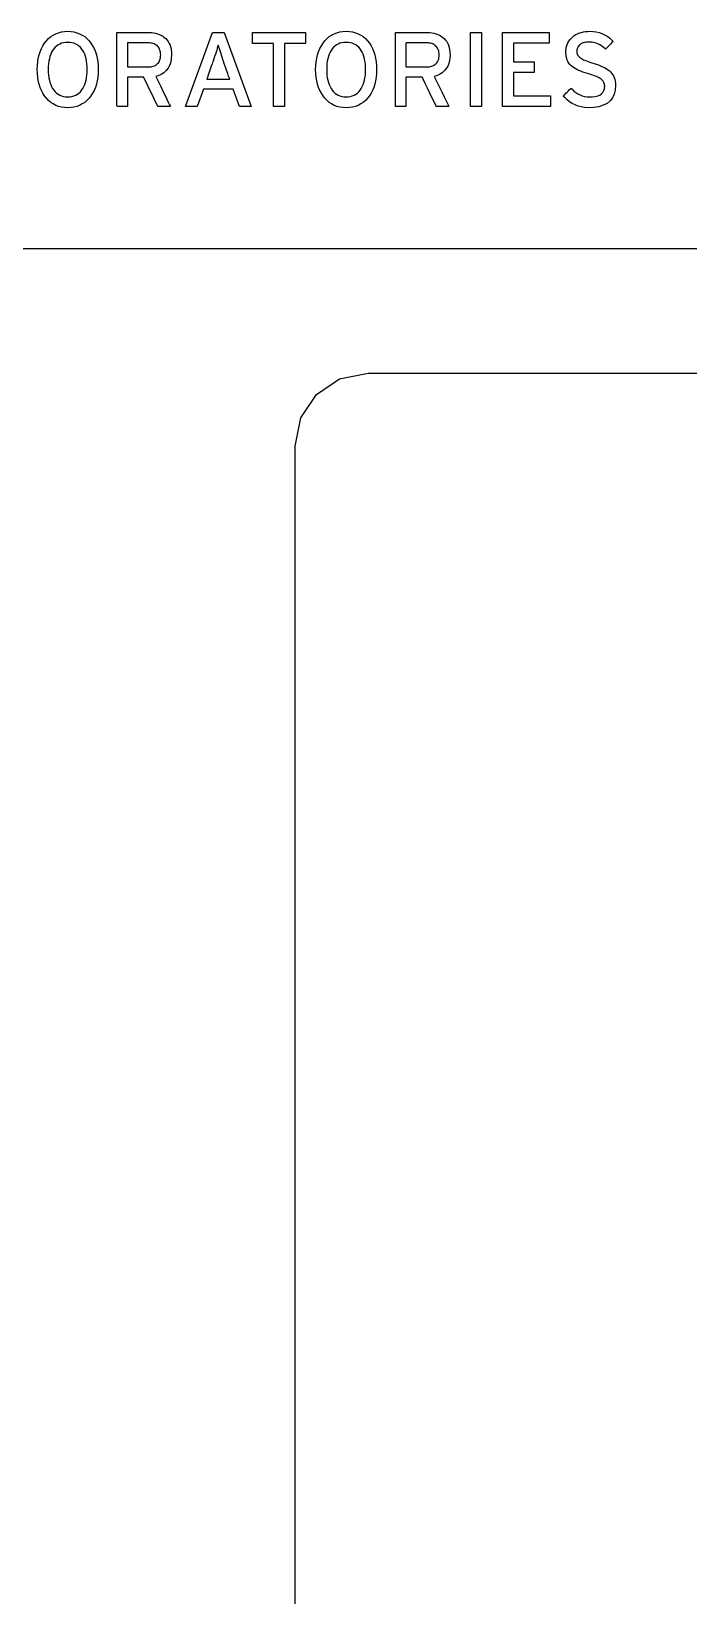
# Model space of a CAD drawing. Extents: x 1 to 47.7, y 0.2 to 35.
# Drawn here: x 20.837 to 21.558, y 15.451 to 17.167 of the extents above; entities that cross this region are included whole.
import ezdxf

# ---------------------------------------------------------------- set-up
doc = ezdxf.new("R2010")
doc.units = 0
doc.header["$MEASUREMENT"] = 0
doc.layers.add('4_2__5U__FRONT_PANEL_W_24_', color=7, linetype='CONTINUOUS')
doc.layers.add('5_1___24__TARGET_LEDS___12', color=7, linetype='CONTINUOUS')

msp = doc.modelspace()

# ---------------------------------------------------------------- linework, layer by layer
at = {"layer": '4_2__5U__FRONT_PANEL_W_24_'}
for points in [[(20.9106, 17.1254), (20.9105, 17.121), (20.9101, 17.1169), (20.9094, 17.113), (20.9086, 17.1093), (20.9075, 17.1058), (20.9061, 17.1025), (20.9045, 17.0994), (20.9027, 17.0966), (20.9006, 17.0939), (20.8983, 17.0915), (20.8958, 17.0894), (20.8932, 17.0876), (20.8903, 17.0861), (20.8873, 17.0849), (20.8841, 17.0841), (20.8807, 17.0836), (20.8772, 17.0833), (20.8736, 17.0836), (20.8703, 17.0841), (20.8671, 17.0849), (20.8641, 17.0861), (20.8613, 17.0876), (20.8587, 17.0894), (20.8562, 17.0915), (20.854, 17.0939), (20.8519, 17.0966), (20.85, 17.0994), (20.8484, 17.1025), (20.847, 17.1058), (20.8459, 17.1093), (20.845, 17.113), (20.8443, 17.1169), (20.844, 17.121), (20.8438, 17.1254), (20.844, 17.1297), (20.8443, 17.1338), (20.845, 17.1378), (20.8459, 17.1415), (20.847, 17.145), (20.8484, 17.1483), (20.85, 17.1514), (20.8519, 17.1543), (20.854, 17.157), (20.8562, 17.1594), (20.8587, 17.1615), (20.8613, 17.1632), (20.8641, 17.1647), (20.8671, 17.1658), (20.8703, 17.1666), (20.8736, 17.1672), (20.8772, 17.1674), (20.8807, 17.1672), (20.8841, 17.1666), (20.8873, 17.1658), (20.8903, 17.1647), (20.8932, 17.1632), (20.8958, 17.1615), (20.8983, 17.1594), (20.9006, 17.157), (20.9027, 17.1543), (20.9045, 17.1514), (20.9061, 17.1483), (20.9075, 17.145), (20.9086, 17.1415), (20.9094, 17.1378), (20.9101, 17.1338), (20.9105, 17.1297)], [(20.9911, 17.1417), (20.9908, 17.1374), (20.9901, 17.1335), (20.9889, 17.13), (20.9872, 17.1269), (20.9852, 17.1242), (20.9826, 17.1219), (20.9796, 17.1201), (20.9762, 17.1186), (20.9738, 17.1177), (20.9748, 17.1157), (20.9767, 17.1118), (20.9792, 17.1067), (20.9819, 17.101), (20.9847, 17.0954), (20.9871, 17.0903), (20.9889, 17.0866), (20.9898, 17.0847), (20.9896, 17.0847), (20.9885, 17.0847), (20.9866, 17.0847), (20.9844, 17.0847), (20.9821, 17.0847), (20.9798, 17.0847), (20.9779, 17.0847), (20.9766, 17.0847), (20.9762, 17.0847), (20.9755, 17.0861), (20.9739, 17.0894), (20.9717, 17.0941), (20.969, 17.0995), (20.9663, 17.105), (20.9639, 17.1101), (20.9619, 17.1141), (20.9608, 17.1165), (20.9605, 17.1169), (20.9593, 17.1169), (20.9571, 17.1169), (20.9543, 17.1169), (20.9513, 17.1169), (20.9483, 17.1169), (20.9456, 17.1169), (20.9437, 17.1169), (20.9428, 17.1169), (20.9428, 17.116), (20.9428, 17.1132), (20.9428, 17.1088), (20.9428, 17.1035), (20.9428, 17.098), (20.9428, 17.0927), (20.9428, 17.0883), (20.9428, 17.0855), (20.9428, 17.0847), (20.9422, 17.0847), (20.9409, 17.0847), (20.9392, 17.0847), (20.9373, 17.0847), (20.9353, 17.0847), (20.9335, 17.0847), (20.9321, 17.0847), (20.9313, 17.0847), (20.9312, 17.0856), (20.9312, 17.0915), (20.9312, 17.1017), (20.9312, 17.1145), (20.9312, 17.1286), (20.9312, 17.1422), (20.9312, 17.1541), (20.9312, 17.1625), (20.9312, 17.166), (20.9323, 17.1661), (20.9355, 17.1661), (20.9403, 17.1661), (20.946, 17.1661), (20.952, 17.1661), (20.9576, 17.1661), (20.9622, 17.1661), (20.9651, 17.1661), (20.9665, 17.1661), (20.9689, 17.1659), (20.9712, 17.1657), (20.9734, 17.1652), (20.9755, 17.1646), (20.9776, 17.1639), (20.9795, 17.163), (20.9814, 17.1619), (20.9831, 17.1607), (20.9848, 17.1593), (20.9862, 17.1578), (20.9875, 17.156), (20.9886, 17.1541), (20.9895, 17.152), (20.9902, 17.1497), (20.9907, 17.1472), (20.991, 17.1446)], [(21.2158, 17.1254), (21.2157, 17.121), (21.2153, 17.1169), (21.2147, 17.113), (21.2138, 17.1093), (21.2127, 17.1058), (21.2114, 17.1025), (21.2098, 17.0994), (21.2079, 17.0966), (21.2059, 17.0939), (21.2036, 17.0915), (21.2011, 17.0894), (21.1984, 17.0876), (21.1956, 17.0861), (21.1926, 17.0849), (21.1894, 17.0841), (21.186, 17.0836), (21.1824, 17.0833), (21.1788, 17.0836), (21.1755, 17.0841), (21.1723, 17.0849), (21.1693, 17.0861), (21.1665, 17.0876), (21.1639, 17.0894), (21.1615, 17.0915), (21.1592, 17.0939), (21.1571, 17.0966), (21.1553, 17.0994), (21.1536, 17.1025), (21.1523, 17.1058), (21.1511, 17.1093), (21.1502, 17.113), (21.1496, 17.1169), (21.1492, 17.121), (21.149, 17.1254), (21.1492, 17.1297), (21.1496, 17.1338), (21.1502, 17.1378), (21.1511, 17.1415), (21.1523, 17.145), (21.1536, 17.1483), (21.1553, 17.1514), (21.1571, 17.1543), (21.1592, 17.157), (21.1615, 17.1594), (21.1639, 17.1615), (21.1665, 17.1632), (21.1693, 17.1647), (21.1723, 17.1658), (21.1755, 17.1666), (21.1788, 17.1672), (21.1824, 17.1674), (21.186, 17.1672), (21.1894, 17.1666), (21.1926, 17.1658), (21.1956, 17.1647), (21.1984, 17.1632), (21.2011, 17.1615), (21.2036, 17.1594), (21.2059, 17.157), (21.2079, 17.1543), (21.2098, 17.1514), (21.2114, 17.1483), (21.2127, 17.145), (21.2138, 17.1415), (21.2147, 17.1378), (21.2153, 17.1338), (21.2157, 17.1297)], [(21.2964, 17.1417), (21.2961, 17.1374), (21.2953, 17.1335), (21.2941, 17.13), (21.2925, 17.1269), (21.2904, 17.1242), (21.2878, 17.1219), (21.2849, 17.1201), (21.2814, 17.1186), (21.2791, 17.1177), (21.2801, 17.1157), (21.282, 17.1118), (21.2844, 17.1067), (21.2872, 17.101), (21.2899, 17.0954), (21.2923, 17.0903), (21.2942, 17.0866), (21.2951, 17.0847), (21.2948, 17.0847), (21.2937, 17.0847), (21.2919, 17.0847), (21.2897, 17.0847), (21.2873, 17.0847), (21.2851, 17.0847), (21.2832, 17.0847), (21.2819, 17.0847), (21.2815, 17.0847), (21.2808, 17.0861), (21.2792, 17.0894), (21.2769, 17.0941), (21.2743, 17.0995), (21.2716, 17.105), (21.2691, 17.1101), (21.2672, 17.1141), (21.266, 17.1165), (21.2657, 17.1169), (21.2645, 17.1169), (21.2623, 17.1169), (21.2596, 17.1169), (21.2565, 17.1169), (21.2535, 17.1169), (21.2509, 17.1169), (21.2489, 17.1169), (21.2481, 17.1169), (21.248, 17.116), (21.248, 17.1132), (21.248, 17.1088), (21.248, 17.1035), (21.248, 17.098), (21.248, 17.0927), (21.248, 17.0883), (21.248, 17.0855), (21.248, 17.0847), (21.2474, 17.0847), (21.2462, 17.0847), (21.2445, 17.0847), (21.2425, 17.0847), (21.2405, 17.0847), (21.2387, 17.0847), (21.2373, 17.0847), (21.2365, 17.0847), (21.2364, 17.0856), (21.2364, 17.0915), (21.2364, 17.1017), (21.2364, 17.1145), (21.2364, 17.1286), (21.2364, 17.1422), (21.2364, 17.1541), (21.2364, 17.1625), (21.2364, 17.166), (21.2375, 17.1661), (21.2408, 17.1661), (21.2456, 17.1661), (21.2513, 17.1661), (21.2573, 17.1661), (21.2629, 17.1661), (21.2674, 17.1661), (21.2703, 17.1661), (21.2717, 17.1661), (21.2741, 17.1659), (21.2764, 17.1657), (21.2786, 17.1652), (21.2808, 17.1646), (21.2828, 17.1639), (21.2847, 17.163), (21.2866, 17.1619), (21.2883, 17.1607), (21.29, 17.1593), (21.2915, 17.1578), (21.2927, 17.156), (21.2938, 17.1541), (21.2947, 17.152), (21.2954, 17.1497), (21.2959, 17.1472), (21.2962, 17.1446)], [(21.4778, 17.108), (21.4775, 17.1029), (21.4764, 17.0983), (21.4745, 17.0944), (21.4719, 17.0911), (21.4685, 17.0883), (21.4643, 17.0862), (21.4594, 17.0846), (21.4537, 17.0837), (21.4478, 17.0834), (21.4439, 17.0837), (21.4402, 17.0843), (21.4367, 17.0852), (21.4334, 17.0865), (21.4303, 17.0881), (21.4273, 17.09), (21.4246, 17.0922), (21.422, 17.0948), (21.4206, 17.0965), (21.4211, 17.0971), (21.422, 17.098), (21.4233, 17.0993), (21.4247, 17.1007), (21.4261, 17.1021), (21.4274, 17.1034), (21.4284, 17.1043), (21.4289, 17.1049), (21.4301, 17.1037), (21.4322, 17.1018), (21.4343, 17.1002), (21.4366, 17.0987), (21.4389, 17.0976), (21.4413, 17.0966), (21.4437, 17.0959), (21.4463, 17.0955), (21.4489, 17.0953), (21.4522, 17.0954), (21.4554, 17.0957), (21.4582, 17.0964), (21.4605, 17.0974), (21.4624, 17.0987), (21.4639, 17.1003), (21.465, 17.1023), (21.4656, 17.1045), (21.4659, 17.107), (21.4658, 17.1081), (21.4657, 17.1091), (21.4654, 17.1101), (21.4651, 17.111), (21.4647, 17.1119), (21.4641, 17.1127), (21.4635, 17.1135), (21.4627, 17.1142), (21.4619, 17.1149), (21.4609, 17.1156), (21.4597, 17.1163), (21.4584, 17.117), (21.4569, 17.1176), (21.4553, 17.1183), (21.4535, 17.119), (21.4516, 17.1196), (21.4495, 17.1203), (21.4471, 17.1209), (21.4444, 17.1218), (21.4419, 17.1226), (21.4396, 17.1235), (21.4374, 17.1245), (21.4353, 17.1255), (21.4335, 17.1265), (21.4318, 17.1276), (21.4302, 17.1287), (21.4288, 17.1299), (21.4276, 17.1311), (21.4265, 17.1325), (21.4256, 17.1341), (21.4248, 17.1358), (21.4242, 17.1376), (21.4238, 17.1396), (21.4235, 17.1417), (21.4234, 17.144), (21.4234, 17.1464), (21.4237, 17.1487), (21.4241, 17.1508), (21.4248, 17.1529), (21.4256, 17.1548), (21.4266, 17.1566), (21.4279, 17.1583), (21.4293, 17.1599), (21.4309, 17.1613), (21.4325, 17.1626), (21.4343, 17.1637), (21.4362, 17.1647), (21.4382, 17.1655), (21.4403, 17.1661), (21.4425, 17.1667), (21.4448, 17.167), (21.4472, 17.1673), (21.4497, 17.1674), (21.4532, 17.1672), (21.4565, 17.1667), (21.4597, 17.1659), (21.4628, 17.1649), (21.4657, 17.1636), (21.4684, 17.162), (21.471, 17.1602), (21.4735, 17.158), (21.4752, 17.1563), (21.4747, 17.1558), (21.4738, 17.1549), (21.4726, 17.1536), (21.4712, 17.1522), (21.4698, 17.1507), (21.4685, 17.1494), (21.4675, 17.1483), (21.4669, 17.1477), (21.4661, 17.1485), (21.4643, 17.15), (21.4625, 17.1514), (21.4606, 17.1526), (21.4585, 17.1536), (21.4564, 17.1543), (21.4541, 17.1549), (21.4518, 17.1553), (21.4493, 17.1554), (21.4474, 17.1554), (21.446, 17.1553), (21.4446, 17.1551), (21.4434, 17.1549), (21.4422, 17.1546), (21.4412, 17.1542), (21.4402, 17.1537), (21.4393, 17.1532), (21.4385, 17.1526), (21.4379, 17.152), (21.4373, 17.1512), (21.4367, 17.1505), (21.4363, 17.1497), (21.4359, 17.1489), (21.4356, 17.148), (21.4355, 17.1472), (21.4353, 17.1462), (21.4353, 17.1453), (21.4353, 17.1448), (21.4353, 17.1444), (21.4354, 17.1439), (21.4355, 17.1435), (21.4356, 17.1431), (21.4357, 17.1427), (21.4358, 17.1423), (21.4359, 17.1419), (21.4361, 17.1416), (21.4363, 17.1412), (21.4365, 17.1408), (21.4368, 17.1404), (21.4371, 17.1401), (21.4374, 17.1397), (21.4378, 17.1393), (21.4382, 17.139), (21.4386, 17.1386), (21.4393, 17.1381), (21.4403, 17.1375), (21.4414, 17.1369), (21.4427, 17.1362), (21.4442, 17.1356), (21.4458, 17.1349), (21.4476, 17.1342), (21.4496, 17.1336), (21.4517, 17.1329), (21.4542, 17.1321), (21.4567, 17.1313), (21.4591, 17.1304), (21.4614, 17.1295), (21.4635, 17.1285), (21.4655, 17.1275), (21.4674, 17.1264), (21.4691, 17.1253), (21.4707, 17.1242), (21.4722, 17.1229), (21.4735, 17.1216), (21.4746, 17.1201), (21.4756, 17.1184), (21.4763, 17.1166), (21.477, 17.1147), (21.4774, 17.1126), (21.4777, 17.1104)], [(20.8986, 17.1254), (20.8985, 17.1286), (20.8983, 17.1316), (20.8979, 17.1345), (20.8974, 17.1372), (20.8967, 17.1397), (20.8959, 17.1421), (20.8949, 17.1443), (20.8938, 17.1463), (20.8925, 17.1482), (20.8911, 17.1498), (20.8895, 17.1512), (20.8878, 17.1524), (20.886, 17.1534), (20.884, 17.1542), (20.8818, 17.1547), (20.8796, 17.1551), (20.8772, 17.1552), (20.8748, 17.1551), (20.8726, 17.1547), (20.8705, 17.1542), (20.8685, 17.1534), (20.8667, 17.1524), (20.865, 17.1512), (20.8634, 17.1498), (20.862, 17.1482), (20.8607, 17.1463), (20.8596, 17.1443), (20.8586, 17.1421), (20.8577, 17.1397), (20.8571, 17.1372), (20.8565, 17.1345), (20.8561, 17.1316), (20.8559, 17.1286), (20.8558, 17.1254), (20.8559, 17.1222), (20.8561, 17.1192), (20.8565, 17.1164), (20.8571, 17.1137), (20.8577, 17.1112), (20.8586, 17.1089), (20.8596, 17.1067), (20.8607, 17.1046), (20.862, 17.1028), (20.8634, 17.1011), (20.865, 17.0996), (20.8667, 17.0983), (20.8685, 17.0973), (20.8705, 17.0965), (20.8726, 17.0959), (20.8748, 17.0956), (20.8772, 17.0955), (20.8796, 17.0956), (20.8818, 17.0959), (20.884, 17.0965), (20.886, 17.0973), (20.8878, 17.0983), (20.8895, 17.0996), (20.8911, 17.1011), (20.8925, 17.1028), (20.8938, 17.1046), (20.8949, 17.1067), (20.8959, 17.1089), (20.8967, 17.1112), (20.8974, 17.1137), (20.8979, 17.1164), (20.8983, 17.1192), (20.8985, 17.1222)], [(20.9792, 17.1414), (20.9791, 17.1429), (20.979, 17.1443), (20.9787, 17.1456), (20.9783, 17.1468), (20.9779, 17.148), (20.9773, 17.149), (20.9767, 17.15), (20.9759, 17.1508), (20.9751, 17.1516), (20.9742, 17.1523), (20.9732, 17.1529), (20.9721, 17.1535), (20.9709, 17.1539), (20.9697, 17.1542), (20.9684, 17.1544), (20.967, 17.1546), (20.9658, 17.1546), (20.9646, 17.1546), (20.9621, 17.1546), (20.9586, 17.1546), (20.9546, 17.1546), (20.9505, 17.1546), (20.9469, 17.1546), (20.9442, 17.1546), (20.9429, 17.1546), (20.9428, 17.1541), (20.9428, 17.1518), (20.9428, 17.1482), (20.9428, 17.1438), (20.9428, 17.1391), (20.9428, 17.1347), (20.9428, 17.1311), (20.9428, 17.1289), (20.9429, 17.1283), (20.9442, 17.1283), (20.9469, 17.1283), (20.9505, 17.1283), (20.9546, 17.1283), (20.9586, 17.1283), (20.9621, 17.1283), (20.9646, 17.1283), (20.9658, 17.1283), (20.967, 17.1284), (20.9684, 17.1285), (20.9696, 17.1287), (20.9708, 17.129), (20.972, 17.1294), (20.9731, 17.1299), (20.974, 17.1305), (20.975, 17.1312), (20.9758, 17.1319), (20.9766, 17.1328), (20.9773, 17.1337), (20.9778, 17.1347), (20.9783, 17.1359), (20.9787, 17.1371), (20.979, 17.1384), (20.9791, 17.1399)], [(21.0483, 17.1336), (21.0474, 17.1363), (21.0465, 17.1389), (21.0457, 17.1413), (21.0449, 17.1437), (21.0442, 17.1459), (21.0435, 17.1481), (21.0428, 17.1501), (21.0422, 17.152), (21.0417, 17.1509), (21.0411, 17.1489), (21.0405, 17.1468), (21.0398, 17.1446), (21.0391, 17.1423), (21.0383, 17.1398), (21.0374, 17.1373), (21.0365, 17.1346), (21.0361, 17.1332), (21.0355, 17.1317), (21.0346, 17.1291), (21.0335, 17.1259), (21.0323, 17.1225), (21.0312, 17.1193), (21.0303, 17.1167), (21.0298, 17.1151), (21.0299, 17.1149), (21.0316, 17.1149), (21.0349, 17.1149), (21.0391, 17.1149), (21.0436, 17.1149), (21.048, 17.1149), (21.0517, 17.1149), (21.0541, 17.1149), (21.0548, 17.1149), (21.0544, 17.116), (21.0536, 17.1182), (21.0526, 17.1212), (21.0514, 17.1246), (21.0502, 17.1279), (21.0492, 17.1308), (21.0485, 17.1329)], [(21.2038, 17.1254), (21.2037, 17.1286), (21.2035, 17.1316), (21.2031, 17.1345), (21.2026, 17.1372), (21.2019, 17.1397), (21.2011, 17.1421), (21.2001, 17.1443), (21.199, 17.1463), (21.1978, 17.1482), (21.1963, 17.1498), (21.1948, 17.1512), (21.1931, 17.1524), (21.1912, 17.1534), (21.1892, 17.1542), (21.1871, 17.1547), (21.1848, 17.1551), (21.1824, 17.1552), (21.18, 17.1551), (21.1778, 17.1547), (21.1757, 17.1542), (21.1737, 17.1534), (21.1719, 17.1524), (21.1702, 17.1512), (21.1687, 17.1498), (21.1672, 17.1482), (21.166, 17.1463), (21.1648, 17.1443), (21.1638, 17.1421), (21.163, 17.1397), (21.1623, 17.1372), (21.1618, 17.1345), (21.1614, 17.1316), (21.1612, 17.1286), (21.1611, 17.1254), (21.1612, 17.1222), (21.1614, 17.1192), (21.1618, 17.1164), (21.1623, 17.1137), (21.163, 17.1112), (21.1638, 17.1089), (21.1648, 17.1067), (21.166, 17.1046), (21.1672, 17.1028), (21.1687, 17.1011), (21.1702, 17.0996), (21.1719, 17.0983), (21.1737, 17.0973), (21.1757, 17.0965), (21.1778, 17.0959), (21.18, 17.0956), (21.1824, 17.0955), (21.1848, 17.0956), (21.1871, 17.0959), (21.1892, 17.0965), (21.1912, 17.0973), (21.1931, 17.0983), (21.1948, 17.0996), (21.1963, 17.1011), (21.1978, 17.1028), (21.199, 17.1046), (21.2001, 17.1067), (21.2011, 17.1089), (21.2019, 17.1112), (21.2026, 17.1137), (21.2031, 17.1164), (21.2035, 17.1192), (21.2037, 17.1222)], [(21.2845, 17.1414), (21.2844, 17.1429), (21.2842, 17.1443), (21.2839, 17.1456), (21.2836, 17.1468), (21.2831, 17.148), (21.2826, 17.149), (21.2819, 17.15), (21.2812, 17.1508), (21.2803, 17.1516), (21.2794, 17.1523), (21.2784, 17.1529), (21.2773, 17.1535), (21.2762, 17.1539), (21.2749, 17.1542), (21.2736, 17.1544), (21.2723, 17.1546), (21.271, 17.1546), (21.2699, 17.1546), (21.2673, 17.1546), (21.2638, 17.1546), (21.2598, 17.1546), (21.2558, 17.1546), (21.2522, 17.1546), (21.2495, 17.1546), (21.2481, 17.1546), (21.248, 17.1541), (21.248, 17.1518), (21.248, 17.1482), (21.248, 17.1438), (21.248, 17.1391), (21.248, 17.1347), (21.248, 17.1311), (21.248, 17.1289), (21.2481, 17.1283), (21.2495, 17.1283), (21.2522, 17.1283), (21.2558, 17.1283), (21.2598, 17.1283), (21.2638, 17.1283), (21.2673, 17.1283), (21.2699, 17.1283), (21.271, 17.1283), (21.2722, 17.1284), (21.2736, 17.1285), (21.2749, 17.1287), (21.2761, 17.129), (21.2772, 17.1294), (21.2783, 17.1299), (21.2793, 17.1305), (21.2802, 17.1312), (21.2811, 17.1319), (21.2818, 17.1328), (21.2825, 17.1337), (21.2831, 17.1347), (21.2836, 17.1359), (21.2839, 17.1371), (21.2842, 17.1384), (21.2844, 17.1399)]]:
    msp.add_lwpolyline(points, close=True, dxfattribs=at)
for points in [[(21.0654, 17.0847), (21.0585, 17.104), (21.0259, 17.104), (21.0192, 17.0847), (21.0065, 17.0847), (21.0358, 17.1661), (21.0488, 17.1661), (21.0784, 17.0847), (21.0654, 17.0847)], [(21.1147, 17.1541), (21.1147, 17.0847), (21.1029, 17.0847), (21.1029, 17.1541), (21.0799, 17.1541), (21.0799, 17.1661), (21.1377, 17.1661), (21.1377, 17.1541), (21.1147, 17.1541)], [(21.3188, 17.0847), (21.3188, 17.1661), (21.3307, 17.1661), (21.3307, 17.0847), (21.3188, 17.0847)], [(21.354, 17.0847), (21.354, 17.1661), (21.4049, 17.1661), (21.4049, 17.1542), (21.3658, 17.1542), (21.3658, 17.134), (21.3885, 17.134), (21.3885, 17.1222), (21.3658, 17.1222), (21.3658, 17.0965), (21.4066, 17.0965), (21.4066, 17.0847), (21.354, 17.0847)], [(22.8158, 16.9285), (22.5642, 16.9285), (22.3125, 16.9285), (22.1873, 16.9285), (22.0628, 16.9285), (21.9393, 16.9285), (21.8171, 16.9285), (21.6963, 16.9285), (21.5772, 16.9285), (21.4601, 16.9285), (21.3452, 16.9285), (21.2328, 16.9285), (21.1776, 16.9285), (21.1231, 16.9285), (21.0693, 16.9285), (21.0163, 16.9285), (20.9641, 16.9285), (20.9128, 16.9285), (20.8623, 16.9285), (20.8127, 16.9285)], [(21.1264, 15.3422), (21.1264, 15.5977), (21.1264, 15.8452), (21.1264, 15.9634), (21.1264, 16.0767), (21.1264, 16.1839), (21.1264, 16.284), (21.1264, 16.3762), (21.1264, 16.4593), (21.1264, 16.5324), (21.1264, 16.5944), (21.1264, 16.6444), (21.1264, 16.6814), (21.1264, 16.6947), (21.1264, 16.7043), (21.1264, 16.7102), (21.1264, 16.7122), (21.1327, 16.7433), (21.1498, 16.7687), (21.1753, 16.7859), (21.2064, 16.7922), (21.2084, 16.7922), (21.2142, 16.7922), (21.2239, 16.7922), (21.2372, 16.7922), (21.2741, 16.7922), (21.3241, 16.7922), (21.3862, 16.7922), (21.4593, 16.7922), (21.5424, 16.7922), (21.6345, 16.7922)]]:
    msp.add_lwpolyline(points, dxfattribs=at)
at = {"layer": '5_1___24__TARGET_LEDS___12'}
for points in [[(20.9106, 17.1254), (20.9105, 17.121), (20.9101, 17.1169), (20.9094, 17.113), (20.9086, 17.1093), (20.9075, 17.1058), (20.9061, 17.1025), (20.9045, 17.0994), (20.9027, 17.0966), (20.9006, 17.0939), (20.8983, 17.0915), (20.8958, 17.0894), (20.8932, 17.0876), (20.8903, 17.0861), (20.8873, 17.0849), (20.8841, 17.0841), (20.8807, 17.0836), (20.8772, 17.0833), (20.8736, 17.0836), (20.8703, 17.0841), (20.8671, 17.0849), (20.8641, 17.0861), (20.8613, 17.0876), (20.8587, 17.0894), (20.8562, 17.0915), (20.854, 17.0939), (20.8519, 17.0966), (20.85, 17.0994), (20.8484, 17.1025), (20.847, 17.1058), (20.8459, 17.1093), (20.845, 17.113), (20.8443, 17.1169), (20.844, 17.121), (20.8438, 17.1254), (20.844, 17.1297), (20.8443, 17.1338), (20.845, 17.1378), (20.8459, 17.1415), (20.847, 17.145), (20.8484, 17.1483), (20.85, 17.1514), (20.8519, 17.1543), (20.854, 17.157), (20.8562, 17.1594), (20.8587, 17.1615), (20.8613, 17.1632), (20.8641, 17.1647), (20.8671, 17.1658), (20.8703, 17.1666), (20.8736, 17.1672), (20.8772, 17.1674), (20.8807, 17.1672), (20.8841, 17.1666), (20.8873, 17.1658), (20.8903, 17.1647), (20.8932, 17.1632), (20.8958, 17.1615), (20.8983, 17.1594), (20.9006, 17.157), (20.9027, 17.1543), (20.9045, 17.1514), (20.9061, 17.1483), (20.9075, 17.145), (20.9086, 17.1415), (20.9094, 17.1378), (20.9101, 17.1338), (20.9105, 17.1297)], [(20.9911, 17.1417), (20.9908, 17.1374), (20.9901, 17.1335), (20.9889, 17.13), (20.9872, 17.1269), (20.9852, 17.1242), (20.9826, 17.1219), (20.9796, 17.1201), (20.9762, 17.1186), (20.9738, 17.1177), (20.9748, 17.1157), (20.9767, 17.1118), (20.9792, 17.1067), (20.9819, 17.101), (20.9847, 17.0954), (20.9871, 17.0903), (20.9889, 17.0866), (20.9898, 17.0847), (20.9896, 17.0847), (20.9885, 17.0847), (20.9866, 17.0847), (20.9844, 17.0847), (20.9821, 17.0847), (20.9798, 17.0847), (20.9779, 17.0847), (20.9766, 17.0847), (20.9762, 17.0847), (20.9755, 17.0861), (20.9739, 17.0894), (20.9717, 17.0941), (20.969, 17.0995), (20.9663, 17.105), (20.9639, 17.1101), (20.9619, 17.1141), (20.9608, 17.1165), (20.9605, 17.1169), (20.9593, 17.1169), (20.9571, 17.1169), (20.9543, 17.1169), (20.9513, 17.1169), (20.9483, 17.1169), (20.9456, 17.1169), (20.9437, 17.1169), (20.9428, 17.1169), (20.9428, 17.116), (20.9428, 17.1132), (20.9428, 17.1088), (20.9428, 17.1035), (20.9428, 17.098), (20.9428, 17.0927), (20.9428, 17.0883), (20.9428, 17.0855), (20.9428, 17.0847), (20.9422, 17.0847), (20.9409, 17.0847), (20.9392, 17.0847), (20.9373, 17.0847), (20.9353, 17.0847), (20.9335, 17.0847), (20.9321, 17.0847), (20.9313, 17.0847), (20.9312, 17.0856), (20.9312, 17.0915), (20.9312, 17.1017), (20.9312, 17.1145), (20.9312, 17.1286), (20.9312, 17.1422), (20.9312, 17.1541), (20.9312, 17.1625), (20.9312, 17.166), (20.9323, 17.1661), (20.9355, 17.1661), (20.9403, 17.1661), (20.946, 17.1661), (20.952, 17.1661), (20.9576, 17.1661), (20.9622, 17.1661), (20.9651, 17.1661), (20.9665, 17.1661), (20.9689, 17.1659), (20.9712, 17.1657), (20.9734, 17.1652), (20.9755, 17.1646), (20.9776, 17.1639), (20.9795, 17.163), (20.9814, 17.1619), (20.9831, 17.1607), (20.9848, 17.1593), (20.9862, 17.1578), (20.9875, 17.156), (20.9886, 17.1541), (20.9895, 17.152), (20.9902, 17.1497), (20.9907, 17.1472), (20.991, 17.1446)], [(21.2158, 17.1254), (21.2157, 17.121), (21.2153, 17.1169), (21.2147, 17.113), (21.2138, 17.1093), (21.2127, 17.1058), (21.2114, 17.1025), (21.2098, 17.0994), (21.2079, 17.0966), (21.2059, 17.0939), (21.2036, 17.0915), (21.2011, 17.0894), (21.1984, 17.0876), (21.1956, 17.0861), (21.1926, 17.0849), (21.1894, 17.0841), (21.186, 17.0836), (21.1824, 17.0833), (21.1788, 17.0836), (21.1755, 17.0841), (21.1723, 17.0849), (21.1693, 17.0861), (21.1665, 17.0876), (21.1639, 17.0894), (21.1615, 17.0915), (21.1592, 17.0939), (21.1571, 17.0966), (21.1553, 17.0994), (21.1536, 17.1025), (21.1523, 17.1058), (21.1511, 17.1093), (21.1502, 17.113), (21.1496, 17.1169), (21.1492, 17.121), (21.149, 17.1254), (21.1492, 17.1297), (21.1496, 17.1338), (21.1502, 17.1378), (21.1511, 17.1415), (21.1523, 17.145), (21.1536, 17.1483), (21.1553, 17.1514), (21.1571, 17.1543), (21.1592, 17.157), (21.1615, 17.1594), (21.1639, 17.1615), (21.1665, 17.1632), (21.1693, 17.1647), (21.1723, 17.1658), (21.1755, 17.1666), (21.1788, 17.1672), (21.1824, 17.1674), (21.186, 17.1672), (21.1894, 17.1666), (21.1926, 17.1658), (21.1956, 17.1647), (21.1984, 17.1632), (21.2011, 17.1615), (21.2036, 17.1594), (21.2059, 17.157), (21.2079, 17.1543), (21.2098, 17.1514), (21.2114, 17.1483), (21.2127, 17.145), (21.2138, 17.1415), (21.2147, 17.1378), (21.2153, 17.1338), (21.2157, 17.1297)], [(21.2964, 17.1417), (21.2961, 17.1374), (21.2953, 17.1335), (21.2941, 17.13), (21.2925, 17.1269), (21.2904, 17.1242), (21.2878, 17.1219), (21.2849, 17.1201), (21.2814, 17.1186), (21.2791, 17.1177), (21.2801, 17.1157), (21.282, 17.1118), (21.2844, 17.1067), (21.2872, 17.101), (21.2899, 17.0954), (21.2923, 17.0903), (21.2942, 17.0866), (21.2951, 17.0847), (21.2948, 17.0847), (21.2937, 17.0847), (21.2919, 17.0847), (21.2897, 17.0847), (21.2873, 17.0847), (21.2851, 17.0847), (21.2832, 17.0847), (21.2819, 17.0847), (21.2815, 17.0847), (21.2808, 17.0861), (21.2792, 17.0894), (21.2769, 17.0941), (21.2743, 17.0995), (21.2716, 17.105), (21.2691, 17.1101), (21.2672, 17.1141), (21.266, 17.1165), (21.2657, 17.1169), (21.2645, 17.1169), (21.2623, 17.1169), (21.2596, 17.1169), (21.2565, 17.1169), (21.2535, 17.1169), (21.2509, 17.1169), (21.2489, 17.1169), (21.2481, 17.1169), (21.248, 17.116), (21.248, 17.1132), (21.248, 17.1088), (21.248, 17.1035), (21.248, 17.098), (21.248, 17.0927), (21.248, 17.0883), (21.248, 17.0855), (21.248, 17.0847), (21.2474, 17.0847), (21.2462, 17.0847), (21.2445, 17.0847), (21.2425, 17.0847), (21.2405, 17.0847), (21.2387, 17.0847), (21.2373, 17.0847), (21.2365, 17.0847), (21.2364, 17.0856), (21.2364, 17.0915), (21.2364, 17.1017), (21.2364, 17.1145), (21.2364, 17.1286), (21.2364, 17.1422), (21.2364, 17.1541), (21.2364, 17.1625), (21.2364, 17.166), (21.2375, 17.1661), (21.2408, 17.1661), (21.2456, 17.1661), (21.2513, 17.1661), (21.2573, 17.1661), (21.2629, 17.1661), (21.2674, 17.1661), (21.2703, 17.1661), (21.2717, 17.1661), (21.2741, 17.1659), (21.2764, 17.1657), (21.2786, 17.1652), (21.2808, 17.1646), (21.2828, 17.1639), (21.2847, 17.163), (21.2866, 17.1619), (21.2883, 17.1607), (21.29, 17.1593), (21.2915, 17.1578), (21.2927, 17.156), (21.2938, 17.1541), (21.2947, 17.152), (21.2954, 17.1497), (21.2959, 17.1472), (21.2962, 17.1446)], [(21.4778, 17.108), (21.4775, 17.1029), (21.4764, 17.0983), (21.4745, 17.0944), (21.4719, 17.0911), (21.4685, 17.0883), (21.4643, 17.0862), (21.4594, 17.0846), (21.4537, 17.0837), (21.4478, 17.0834), (21.4439, 17.0837), (21.4402, 17.0843), (21.4367, 17.0852), (21.4334, 17.0865), (21.4303, 17.0881), (21.4273, 17.09), (21.4246, 17.0922), (21.422, 17.0948), (21.4206, 17.0965), (21.4211, 17.0971), (21.422, 17.098), (21.4233, 17.0993), (21.4247, 17.1007), (21.4261, 17.1021), (21.4274, 17.1034), (21.4284, 17.1043), (21.4289, 17.1049), (21.4301, 17.1037), (21.4322, 17.1018), (21.4343, 17.1002), (21.4366, 17.0987), (21.4389, 17.0976), (21.4413, 17.0966), (21.4437, 17.0959), (21.4463, 17.0955), (21.4489, 17.0953), (21.4522, 17.0954), (21.4554, 17.0957), (21.4582, 17.0964), (21.4605, 17.0974), (21.4624, 17.0987), (21.4639, 17.1003), (21.465, 17.1023), (21.4656, 17.1045), (21.4659, 17.107), (21.4658, 17.1081), (21.4657, 17.1091), (21.4654, 17.1101), (21.4651, 17.111), (21.4647, 17.1119), (21.4641, 17.1127), (21.4635, 17.1135), (21.4627, 17.1142), (21.4619, 17.1149), (21.4609, 17.1156), (21.4597, 17.1163), (21.4584, 17.117), (21.4569, 17.1176), (21.4553, 17.1183), (21.4535, 17.119), (21.4516, 17.1196), (21.4495, 17.1203), (21.4471, 17.1209), (21.4444, 17.1218), (21.4419, 17.1226), (21.4396, 17.1235), (21.4374, 17.1245), (21.4353, 17.1255), (21.4335, 17.1265), (21.4318, 17.1276), (21.4302, 17.1287), (21.4288, 17.1299), (21.4276, 17.1311), (21.4265, 17.1325), (21.4256, 17.1341), (21.4248, 17.1358), (21.4242, 17.1376), (21.4238, 17.1396), (21.4235, 17.1417), (21.4234, 17.144), (21.4234, 17.1464), (21.4237, 17.1487), (21.4241, 17.1508), (21.4248, 17.1529), (21.4256, 17.1548), (21.4266, 17.1566), (21.4279, 17.1583), (21.4293, 17.1599), (21.4309, 17.1613), (21.4325, 17.1626), (21.4343, 17.1637), (21.4362, 17.1647), (21.4382, 17.1655), (21.4403, 17.1661), (21.4425, 17.1667), (21.4448, 17.167), (21.4472, 17.1673), (21.4497, 17.1674), (21.4532, 17.1672), (21.4565, 17.1667), (21.4597, 17.1659), (21.4628, 17.1649), (21.4657, 17.1636), (21.4684, 17.162), (21.471, 17.1602), (21.4735, 17.158), (21.4752, 17.1563), (21.4747, 17.1558), (21.4738, 17.1549), (21.4726, 17.1536), (21.4712, 17.1522), (21.4698, 17.1507), (21.4685, 17.1494), (21.4675, 17.1483), (21.4669, 17.1477), (21.4661, 17.1485), (21.4643, 17.15), (21.4625, 17.1514), (21.4606, 17.1526), (21.4585, 17.1536), (21.4564, 17.1543), (21.4541, 17.1549), (21.4518, 17.1553), (21.4493, 17.1554), (21.4474, 17.1554), (21.446, 17.1553), (21.4446, 17.1551), (21.4434, 17.1549), (21.4422, 17.1546), (21.4412, 17.1542), (21.4402, 17.1537), (21.4393, 17.1532), (21.4385, 17.1526), (21.4379, 17.152), (21.4373, 17.1512), (21.4367, 17.1505), (21.4363, 17.1497), (21.4359, 17.1489), (21.4356, 17.148), (21.4355, 17.1472), (21.4353, 17.1462), (21.4353, 17.1453), (21.4353, 17.1448), (21.4353, 17.1444), (21.4354, 17.1439), (21.4355, 17.1435), (21.4356, 17.1431), (21.4357, 17.1427), (21.4358, 17.1423), (21.4359, 17.1419), (21.4361, 17.1416), (21.4363, 17.1412), (21.4365, 17.1408), (21.4368, 17.1404), (21.4371, 17.1401), (21.4374, 17.1397), (21.4378, 17.1393), (21.4382, 17.139), (21.4386, 17.1386), (21.4393, 17.1381), (21.4403, 17.1375), (21.4414, 17.1369), (21.4427, 17.1362), (21.4442, 17.1356), (21.4458, 17.1349), (21.4476, 17.1342), (21.4496, 17.1336), (21.4517, 17.1329), (21.4542, 17.1321), (21.4567, 17.1313), (21.4591, 17.1304), (21.4614, 17.1295), (21.4635, 17.1285), (21.4655, 17.1275), (21.4674, 17.1264), (21.4691, 17.1253), (21.4707, 17.1242), (21.4722, 17.1229), (21.4735, 17.1216), (21.4746, 17.1201), (21.4756, 17.1184), (21.4763, 17.1166), (21.477, 17.1147), (21.4774, 17.1126), (21.4777, 17.1104)], [(20.8986, 17.1254), (20.8985, 17.1286), (20.8983, 17.1316), (20.8979, 17.1345), (20.8974, 17.1372), (20.8967, 17.1397), (20.8959, 17.1421), (20.8949, 17.1443), (20.8938, 17.1463), (20.8925, 17.1482), (20.8911, 17.1498), (20.8895, 17.1512), (20.8878, 17.1524), (20.886, 17.1534), (20.884, 17.1542), (20.8818, 17.1547), (20.8796, 17.1551), (20.8772, 17.1552), (20.8748, 17.1551), (20.8726, 17.1547), (20.8705, 17.1542), (20.8685, 17.1534), (20.8667, 17.1524), (20.865, 17.1512), (20.8634, 17.1498), (20.862, 17.1482), (20.8607, 17.1463), (20.8596, 17.1443), (20.8586, 17.1421), (20.8577, 17.1397), (20.8571, 17.1372), (20.8565, 17.1345), (20.8561, 17.1316), (20.8559, 17.1286), (20.8558, 17.1254), (20.8559, 17.1222), (20.8561, 17.1192), (20.8565, 17.1164), (20.8571, 17.1137), (20.8577, 17.1112), (20.8586, 17.1089), (20.8596, 17.1067), (20.8607, 17.1046), (20.862, 17.1028), (20.8634, 17.1011), (20.865, 17.0996), (20.8667, 17.0983), (20.8685, 17.0973), (20.8705, 17.0965), (20.8726, 17.0959), (20.8748, 17.0956), (20.8772, 17.0955), (20.8796, 17.0956), (20.8818, 17.0959), (20.884, 17.0965), (20.886, 17.0973), (20.8878, 17.0983), (20.8895, 17.0996), (20.8911, 17.1011), (20.8925, 17.1028), (20.8938, 17.1046), (20.8949, 17.1067), (20.8959, 17.1089), (20.8967, 17.1112), (20.8974, 17.1137), (20.8979, 17.1164), (20.8983, 17.1192), (20.8985, 17.1222)], [(20.9792, 17.1414), (20.9791, 17.1429), (20.979, 17.1443), (20.9787, 17.1456), (20.9783, 17.1468), (20.9779, 17.148), (20.9773, 17.149), (20.9767, 17.15), (20.9759, 17.1508), (20.9751, 17.1516), (20.9742, 17.1523), (20.9732, 17.1529), (20.9721, 17.1535), (20.9709, 17.1539), (20.9697, 17.1542), (20.9684, 17.1544), (20.967, 17.1546), (20.9658, 17.1546), (20.9646, 17.1546), (20.9621, 17.1546), (20.9586, 17.1546), (20.9546, 17.1546), (20.9505, 17.1546), (20.9469, 17.1546), (20.9442, 17.1546), (20.9429, 17.1546), (20.9428, 17.1541), (20.9428, 17.1518), (20.9428, 17.1482), (20.9428, 17.1438), (20.9428, 17.1391), (20.9428, 17.1347), (20.9428, 17.1311), (20.9428, 17.1289), (20.9429, 17.1283), (20.9442, 17.1283), (20.9469, 17.1283), (20.9505, 17.1283), (20.9546, 17.1283), (20.9586, 17.1283), (20.9621, 17.1283), (20.9646, 17.1283), (20.9658, 17.1283), (20.967, 17.1284), (20.9684, 17.1285), (20.9696, 17.1287), (20.9708, 17.129), (20.972, 17.1294), (20.9731, 17.1299), (20.974, 17.1305), (20.975, 17.1312), (20.9758, 17.1319), (20.9766, 17.1328), (20.9773, 17.1337), (20.9778, 17.1347), (20.9783, 17.1359), (20.9787, 17.1371), (20.979, 17.1384), (20.9791, 17.1399)], [(21.0483, 17.1336), (21.0474, 17.1363), (21.0465, 17.1389), (21.0457, 17.1413), (21.0449, 17.1437), (21.0442, 17.1459), (21.0435, 17.1481), (21.0428, 17.1501), (21.0422, 17.152), (21.0417, 17.1509), (21.0411, 17.1489), (21.0405, 17.1468), (21.0398, 17.1446), (21.0391, 17.1423), (21.0383, 17.1398), (21.0374, 17.1373), (21.0365, 17.1346), (21.0361, 17.1332), (21.0355, 17.1317), (21.0346, 17.1291), (21.0335, 17.1259), (21.0323, 17.1225), (21.0312, 17.1193), (21.0303, 17.1167), (21.0298, 17.1151), (21.0299, 17.1149), (21.0316, 17.1149), (21.0349, 17.1149), (21.0391, 17.1149), (21.0436, 17.1149), (21.048, 17.1149), (21.0517, 17.1149), (21.0541, 17.1149), (21.0548, 17.1149), (21.0544, 17.116), (21.0536, 17.1182), (21.0526, 17.1212), (21.0514, 17.1246), (21.0502, 17.1279), (21.0492, 17.1308), (21.0485, 17.1329)], [(21.2038, 17.1254), (21.2037, 17.1286), (21.2035, 17.1316), (21.2031, 17.1345), (21.2026, 17.1372), (21.2019, 17.1397), (21.2011, 17.1421), (21.2001, 17.1443), (21.199, 17.1463), (21.1978, 17.1482), (21.1963, 17.1498), (21.1948, 17.1512), (21.1931, 17.1524), (21.1912, 17.1534), (21.1892, 17.1542), (21.1871, 17.1547), (21.1848, 17.1551), (21.1824, 17.1552), (21.18, 17.1551), (21.1778, 17.1547), (21.1757, 17.1542), (21.1737, 17.1534), (21.1719, 17.1524), (21.1702, 17.1512), (21.1687, 17.1498), (21.1672, 17.1482), (21.166, 17.1463), (21.1648, 17.1443), (21.1638, 17.1421), (21.163, 17.1397), (21.1623, 17.1372), (21.1618, 17.1345), (21.1614, 17.1316), (21.1612, 17.1286), (21.1611, 17.1254), (21.1612, 17.1222), (21.1614, 17.1192), (21.1618, 17.1164), (21.1623, 17.1137), (21.163, 17.1112), (21.1638, 17.1089), (21.1648, 17.1067), (21.166, 17.1046), (21.1672, 17.1028), (21.1687, 17.1011), (21.1702, 17.0996), (21.1719, 17.0983), (21.1737, 17.0973), (21.1757, 17.0965), (21.1778, 17.0959), (21.18, 17.0956), (21.1824, 17.0955), (21.1848, 17.0956), (21.1871, 17.0959), (21.1892, 17.0965), (21.1912, 17.0973), (21.1931, 17.0983), (21.1948, 17.0996), (21.1963, 17.1011), (21.1978, 17.1028), (21.199, 17.1046), (21.2001, 17.1067), (21.2011, 17.1089), (21.2019, 17.1112), (21.2026, 17.1137), (21.2031, 17.1164), (21.2035, 17.1192), (21.2037, 17.1222)], [(21.2845, 17.1414), (21.2844, 17.1429), (21.2842, 17.1443), (21.2839, 17.1456), (21.2836, 17.1468), (21.2831, 17.148), (21.2826, 17.149), (21.2819, 17.15), (21.2812, 17.1508), (21.2803, 17.1516), (21.2794, 17.1523), (21.2784, 17.1529), (21.2773, 17.1535), (21.2762, 17.1539), (21.2749, 17.1542), (21.2736, 17.1544), (21.2723, 17.1546), (21.271, 17.1546), (21.2699, 17.1546), (21.2673, 17.1546), (21.2638, 17.1546), (21.2598, 17.1546), (21.2558, 17.1546), (21.2522, 17.1546), (21.2495, 17.1546), (21.2481, 17.1546), (21.248, 17.1541), (21.248, 17.1518), (21.248, 17.1482), (21.248, 17.1438), (21.248, 17.1391), (21.248, 17.1347), (21.248, 17.1311), (21.248, 17.1289), (21.2481, 17.1283), (21.2495, 17.1283), (21.2522, 17.1283), (21.2558, 17.1283), (21.2598, 17.1283), (21.2638, 17.1283), (21.2673, 17.1283), (21.2699, 17.1283), (21.271, 17.1283), (21.2722, 17.1284), (21.2736, 17.1285), (21.2749, 17.1287), (21.2761, 17.129), (21.2772, 17.1294), (21.2783, 17.1299), (21.2793, 17.1305), (21.2802, 17.1312), (21.2811, 17.1319), (21.2818, 17.1328), (21.2825, 17.1337), (21.2831, 17.1347), (21.2836, 17.1359), (21.2839, 17.1371), (21.2842, 17.1384), (21.2844, 17.1399)]]:
    msp.add_lwpolyline(points, close=True, dxfattribs=at)
for points in [[(21.0654, 17.0847), (21.0585, 17.104), (21.0259, 17.104), (21.0192, 17.0847), (21.0065, 17.0847), (21.0358, 17.1661), (21.0488, 17.1661), (21.0784, 17.0847), (21.0654, 17.0847)], [(21.1147, 17.1541), (21.1147, 17.0847), (21.1029, 17.0847), (21.1029, 17.1541), (21.0799, 17.1541), (21.0799, 17.1661), (21.1377, 17.1661), (21.1377, 17.1541), (21.1147, 17.1541)], [(21.3188, 17.0847), (21.3188, 17.1661), (21.3307, 17.1661), (21.3307, 17.0847), (21.3188, 17.0847)], [(21.354, 17.0847), (21.354, 17.1661), (21.4049, 17.1661), (21.4049, 17.1542), (21.3658, 17.1542), (21.3658, 17.134), (21.3885, 17.134), (21.3885, 17.1222), (21.3658, 17.1222), (21.3658, 17.0965), (21.4066, 17.0965), (21.4066, 17.0847), (21.354, 17.0847)], [(22.8158, 16.9285), (22.5642, 16.9285), (22.3125, 16.9285), (22.1873, 16.9285), (22.0628, 16.9285), (21.9393, 16.9285), (21.8171, 16.9285), (21.6963, 16.9285), (21.5772, 16.9285), (21.4601, 16.9285), (21.3452, 16.9285), (21.2328, 16.9285), (21.1776, 16.9285), (21.1231, 16.9285), (21.0693, 16.9285), (21.0163, 16.9285), (20.9641, 16.9285), (20.9128, 16.9285), (20.8623, 16.9285), (20.8127, 16.9285)], [(21.1264, 15.3422), (21.1264, 15.5977), (21.1264, 15.8452), (21.1264, 15.9634), (21.1264, 16.0767), (21.1264, 16.1839), (21.1264, 16.284), (21.1264, 16.3762), (21.1264, 16.4593), (21.1264, 16.5324), (21.1264, 16.5944), (21.1264, 16.6444), (21.1264, 16.6814), (21.1264, 16.6947), (21.1264, 16.7043), (21.1264, 16.7102), (21.1264, 16.7122), (21.1327, 16.7433), (21.1498, 16.7687), (21.1753, 16.7859), (21.2064, 16.7922), (21.2084, 16.7922), (21.2142, 16.7922), (21.2239, 16.7922), (21.2372, 16.7922), (21.2741, 16.7922), (21.3241, 16.7922), (21.3862, 16.7922), (21.4593, 16.7922), (21.5424, 16.7922), (21.6345, 16.7922)]]:
    msp.add_lwpolyline(points, dxfattribs=at)

doc.saveas('drawing.dxf')
